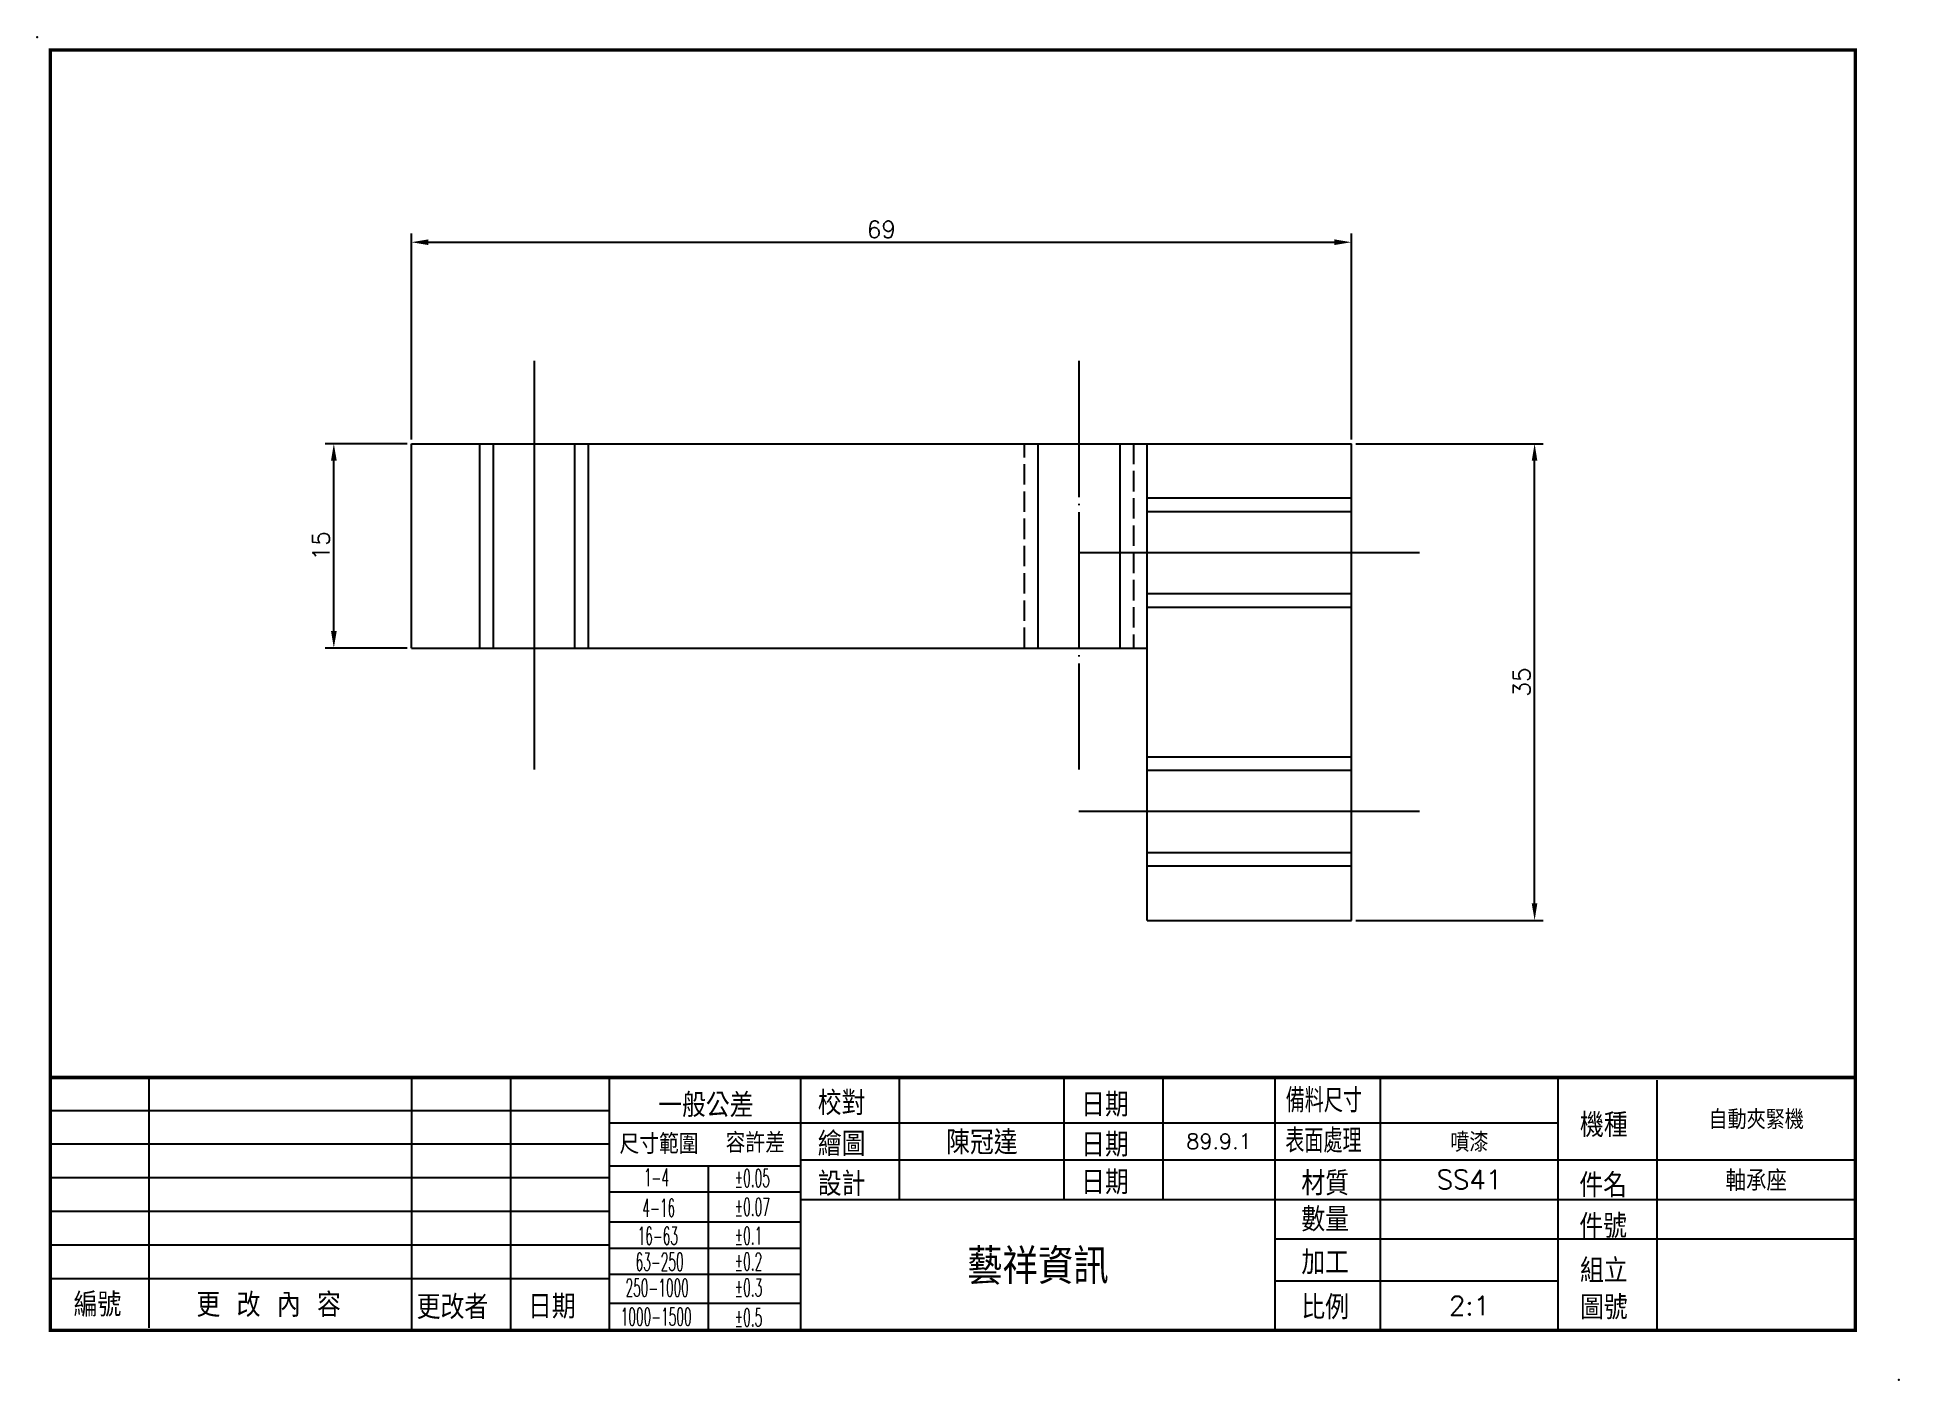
# Model space of a CAD drawing. Extents: x -635 to -499, y 1452 to 1551.
import ezdxf
from ezdxf.enums import TextEntityAlignment as Align

# ---------------------------------------------------------------- set-up
doc = ezdxf.new("R2010")
doc.units = 0
doc.header["$LTSCALE"] = 0.5
doc.header["$MEASUREMENT"] = 0
doc.linetypes.add('CENTER', pattern=[22, 20, -1, 0, -1])
doc.linetypes.add('DASHED', pattern=[4, 3, -1])
doc.layers.get('0').update_dxf_attribs({"linetype": 'CONTINUOUS'})
doc.layers.get('DEFPOINTS').update_dxf_attribs({"linetype": 'CONTINUOUS'})
for name, color, linetype in [('BORDER', 7, 'CONTINUOUS'), ('DIM', 2, 'CONTINUOUS'), ('SHEET', 7, 'CONTINUOUS')]:
    doc.layers.add(name, color=color, linetype=linetype)
doc.styles.add('CHINA', font='romans.shx', dxfattribs={"bigfont": 'chineset.shx'})
doc.styles.add('ROMANS', font='romans', dxfattribs={"width": 0.5})
doc.styles.get("Standard").update_dxf_attribs({"font": 'txt.shx', "bigfont": 'chineset.shx'})
doc.dimstyles.get("Standard").update_dxf_attribs({"dimtxt": 0.18, "dimasz": 0.18, "dimexe": 0.18, "dimexo": 0.0625, "dimgap": 0.09, "dimtad": 0, "dimtih": 1, "dimtoh": 1, "dimdec": 4, "dimzin": 0, "dimtxsty": 'STANDARD', "dimcen": 0.09, "dimazin": 3, "dimtfac": 1, "dimtdec": 4, "dimtofl": 0, "dimtmove": 0, "dimatfit": 3, "dimtolj": 1, "dimtzin": 0})

# ---------------------------------------------------------------- blocks, each defined once
blk = doc.blocks.new('A4')
for p in [(-134.41, 77.3), (138.88, -119.82)]:
    blk.add_point(p)
at = {"layer": 'SHEET'}
for p, q in [((-117.99, -112.19), (-117.99, -75.44)), ((-79.39, -112.56), (-79.39, -75.44)), ((-64.88, -112.56), (-64.88, -75.44)), ((-50.37, -112.56), (-50.37, -75.44)), ((-22.32, -112.56), (-22.32, -75.44)), ((-7.82, -93.33), (-7.82, -75.44)), ((16.36, -93.33), (16.36, -75.44)), ((30.87, -93.33), (30.87, -75.44)), ((47.31, -112.56), (47.31, -75.44)), ((62.79, -112.56), (62.79, -75.44)), ((88.9, -112.56), (88.9, -75.44)), ((103.41, -112.56), (103.41, -75.81)), ((-132.5, -80.27), (-50.37, -80.27)), ((-50.37, -82.1), (88.9, -82.1)), ((-132.5, -85.2), (-50.37, -85.2)), ((-132.5, -90.14), (-50.37, -90.14)), ((-50.37, -88.39), (-22.32, -88.39)), ((-35.86, -112.56), (-35.86, -88.39)), ((-22.32, -87.52), (132.5, -87.52)), ((-50.37, -92.25), (-22.32, -92.25)), ((-132.5, -95.07), (-50.37, -95.07)), ((-22.32, -93.33), (132.5, -93.33)), ((-50.37, -96.61), (-22.32, -96.61)), ((-132.5, -100), (-50.37, -100)), ((-50.37, -100.48), (-22.32, -100.48)), ((47.31, -99.13), (132.5, -99.13)), ((-132.5, -104.93), (-50.37, -104.93)), ((-50.37, -104.34), (-22.32, -104.34)), ((47.31, -105.31), (88.9, -105.31)), ((-50.37, -108.59), (-22.32, -108.59))]:
    blk.add_line(p, q, dxfattribs=at)
at = {"layer": 'SHEET', "const_width": 0.5}
blk.add_lwpolyline([(-132.5, -112.56), (-132.5, 75.44), (132.5, 75.44), (132.5, -112.56)], close=True, dxfattribs=at)
blk.add_lwpolyline([(-132.5, -75.44), (132.5, -75.44)], dxfattribs=at)
at = {"layer": 'SHEET', "color": 2, "style": 'CHINA'}
blk.add_text('一般公差', height=3.5, dxfattribs=at).set_placement((-36.25, -79.33), align=Align.MIDDLE)
for s, height, p in [('校對', 3.5, (-19.82, -80.96)), ('日期', 3.5, (18.84, -81.18)), ('機種', 3.5, (92.08, -84.19)), ('尺寸範圍', 2.901, (-48.93, -86.66)), ('容許差', 2.901, (-33.34, -86.48)), ('繪圖', 3.5, (-19.82, -86.95)), ('日期', 3.5, (18.84, -87.06)), ('設計', 3.5, (-19.82, -92.82)), ('日期', 3.5, (18.84, -92.58)), ('材質', 3.5, (51.17, -92.74)), ('件名', 3.5, (91.98, -93.02)), ('數量', 3.5, (51.17, -98.05)), ('件號', 3.5, (91.98, -99.02)), ('加工', 3.5, (51.17, -104.35)), ('組立', 3.5, (92.08, -105.55)), ('編號', 3.5, (-129.06, -110.55)), ('更 改 內 容', 3.5, (-111.03, -110.59)), ('更改者', 3.5, (-78.7, -110.9)), ('日期', 3.5, (-62.36, -110.83)), ('比例', 3.5, (51.17, -110.93)), ('圖號', 3.5, (92.08, -110.97))]:
    blk.add_text(s, height=height, dxfattribs=at).set_placement(p)
at = {"layer": 'SHEET', "color": 2}
for s, height, style, width, p in [('備料尺寸', 3.5, 'CHINA', 0.8, (48.88, -80.56)), ('表面處理', 3.5, 'CHINA', 0.8, (48.82, -86.47)), ('1-4', 2.611, 'ROMANS', 0.5, (-45.35, -91.42)), ('%%p0.05', 2.611, 'ROMANS', 0.5, (-32, -91.52)), ('4-16', 2.611, 'ROMANS', 0.5, (-45.57, -95.88)), ('%%p0.07', 2.611, 'ROMANS', 0.5, (-32, -95.75)), ('16-63', 2.611, 'ROMANS', 0.5, (-46.27, -99.99)), ('%%p0.1', 2.611, 'ROMANS', 0.5, (-32, -99.98)), ('63-250', 2.611, 'ROMANS', 0.5, (-46.56, -103.81)), ('%%p0.2', 2.611, 'ROMANS', 0.5, (-32, -103.78)), ('250-1000', 2.611, 'ROMANS', 0.5, (-48.04, -107.62)), ('%%p0.3', 2.611, 'ROMANS', 0.5, (-32, -107.59)), ('1000-1500', 2.611, 'ROMANS', 0.5, (-48.75, -111.87)), ('%%p0.5', 2.611, 'ROMANS', 0.5, (-32, -111.98))]:
    blk.add_text(s, height=height, dxfattribs=dict(at, style=style, width=width)).set_placement(p)
blk = doc.blocks.new('A4TZT')
at = {"layer": 'DIM', "color": 2, "linetype": 'CONTINUOUS', "style": 'CHINA'}
for tag, height, p in [('ITEM', 2.8, (117.95, -81.48)), ('DRAWER', 3.5, (4.27, -84.81)), ('DATE1', 2.24, (39.09, -84.81)), ('SURFACE', 2.8, (75.84, -84.81)), ('DESIGNER', 3.5, (4.26, -90.48)), ('DATE2', 2.24, (39.09, -90.43)), ('MATERIAL', 2.8, (75.84, -90.43)), ('PARTNAME', 3, (117.95, -90.43)), ('QTY', 2.8, (75.84, -96.23)), ('PNUM', 2.8, (117.95, -96.23)), ('COMPANY', 5.2, (12.49, -102.95)), ('COMNO', 2.8, (117.95, -105.85)), ('SCALE', 2.8, (75.84, -108.94))]:
    blk.add_attdef(tag, text='', height=height, dxfattribs=at).set_placement(p, align=Align.MIDDLE)
blk = doc.blocks.new('*D3')
at = {"color": 0, "linetype": 'BYBLOCK'}
for p, q in [((-608.01, 1521.41), (-608.01, 1536.52)), ((-606.76, 1535.89), (-540.26, 1535.89)), ((-539.01, 1521.41), (-539.01, 1536.52))]:
    blk.add_line(p, q, dxfattribs=at)
for points in [[(-606.76, 1536.1), (-606.76, 1535.68), (-608.01, 1535.89)], [(-540.26, 1536.1), (-540.26, 1535.68), (-539.01, 1535.89)]]:
    blk.add_solid(points, dxfattribs=at)
at = {"layer": 'DEFPOINTS', "color": 0, "linetype": 'BYBLOCK'}
for p in [(-539.01, 1535.89), (-608.01, 1521.1), (-539.01, 1521.1)]:
    blk.add_point(p, dxfattribs=at)
at = {"color": 0, "linetype": 'BYBLOCK', "insert": (-573.51, 1536.83), "char_height": 1.25, "attachment_point": 5}
blk.add_mtext('\\A1;69', dxfattribs=at)
blk = doc.blocks.new('*D4')
at = {"color": 0, "linetype": 'BYBLOCK'}
for p, q in [((-538.69, 1521.1), (-524.94, 1521.1)), ((-525.56, 1487.35), (-525.56, 1519.85)), ((-538.69, 1486.1), (-524.94, 1486.1))]:
    blk.add_line(p, q, dxfattribs=at)
for points in [[(-525.77, 1519.85), (-525.36, 1519.85), (-525.56, 1521.1)], [(-525.77, 1487.35), (-525.36, 1487.35), (-525.56, 1486.1)]]:
    blk.add_solid(points, dxfattribs=at)
at = {"layer": 'DEFPOINTS', "color": 0, "linetype": 'BYBLOCK'}
for p in [(-539.01, 1521.1), (-525.56, 1521.1), (-539.01, 1486.1)]:
    blk.add_point(p, dxfattribs=at)
at = {"color": 0, "linetype": 'BYBLOCK', "insert": (-526.5, 1503.6), "char_height": 1.25, "attachment_point": 5, "rotation": 90}
blk.add_mtext('\\A1;35', dxfattribs=at)
blk = doc.blocks.new('*D5')
at = {"color": 0, "linetype": 'BYBLOCK'}
for p, q in [((-608.32, 1521.1), (-614.33, 1521.1)), ((-613.7, 1507.35), (-613.7, 1519.85)), ((-608.32, 1506.1), (-614.33, 1506.1))]:
    blk.add_line(p, q, dxfattribs=at)
for points in [[(-613.91, 1519.85), (-613.49, 1519.85), (-613.7, 1521.1)], [(-613.91, 1507.35), (-613.49, 1507.35), (-613.7, 1506.1)]]:
    blk.add_solid(points, dxfattribs=at)
at = {"layer": 'DEFPOINTS', "color": 0, "linetype": 'BYBLOCK'}
for p in [(-613.7, 1521.1), (-608.01, 1521.1), (-608.01, 1506.1)]:
    blk.add_point(p, dxfattribs=at)
at = {"color": 0, "linetype": 'BYBLOCK', "insert": (-614.64, 1513.6), "char_height": 1.25, "attachment_point": 5, "rotation": 90}
blk.add_mtext('\\A1;15', dxfattribs=at)

msp = doc.modelspace()

# ---------------------------------------------------------------- linework, layer by layer
at = {"color": 7, "linetype": 'CONTINUOUS'}
for p, q in [((-599.00561, 1527.17397), (-599.00561, 1497.17397)), ((-608.00561, 1506.09697), (-608.00561, 1521.09697)), ((-608.00561, 1521.09697), (-539.00561, 1521.09697)), ((-603.00561, 1521.09697), (-603.00561, 1506.09697)), ((-602.00561, 1521.09697), (-602.00561, 1506.09697)), ((-596.00561, 1506.09697), (-596.00561, 1521.09697)), ((-595.00561, 1506.09697), (-595.00561, 1521.09697)), ((-562.00561, 1506.09697), (-562.00561, 1521.09697)), ((-556.00561, 1521.09697), (-556.00561, 1506.09697)), ((-554.00561, 1486.09697), (-554.00561, 1521.09697)), ((-539.00561, 1486.09697), (-539.00561, 1521.09697)), ((-539.00561, 1517.09697), (-554.00561, 1517.09697)), ((-539.00561, 1516.09697), (-554.00561, 1516.09697)), ((-534.00561, 1513.09697), (-559.00561, 1513.09697)), ((-554.00561, 1510.09697), (-539.00561, 1510.09697)), ((-554.00561, 1509.09697), (-539.00561, 1509.09697)), ((-608.00561, 1506.09697), (-554.00561, 1506.09697)), ((-539.00561, 1498.09697), (-554.00561, 1498.09697)), ((-539.00561, 1497.09697), (-554.00561, 1497.09697)), ((-534.00561, 1494.09697), (-559.00561, 1494.09697)), ((-554.00561, 1491.09697), (-539.00561, 1491.09697)), ((-554.00561, 1490.09697), (-539.00561, 1490.09697)), ((-554.00561, 1486.09697), (-539.00561, 1486.09697))]:
    msp.add_line(p, q, dxfattribs=at)
at = {"color": 1, "linetype": 'CENTER'}
msp.add_line((-559.00561, 1527.17397), (-559.00561, 1497.17397), dxfattribs=at)
at = {"color": 3, "linetype": 'DASHED'}
for p, q in [((-563.00561, 1506.09697), (-563.00561, 1521.09697)), ((-555.00561, 1521.09697), (-555.00561, 1506.09697))]:
    msp.add_line(p, q, dxfattribs=at)

# ---------------------------------------------------------------- block references
at = {"layer": 'BORDER', "xscale": 0.5, "yscale": 0.5, "zscale": 0.5}
msp.add_blockref('A4', (-568.26974, 1512.28943), dxfattribs=at)
at = {"layer": 'BORDER'}
ref = msp.add_blockref('A4TZT', (-568.26974, 1512.28943), dxfattribs=dict(at, xscale=0.5, yscale=0.5, zscale=0.5))
ref.add_attrib('DRAWER', '陳冠達', dxfattribs={"layer": 'DIM', "color": 2, "linetype": 'CONTINUOUS', "height": 1.75, "style": 'CHINA'}).set_placement((-566.13314, 1469.88341), align=Align.MIDDLE)
ref.add_attrib('COMPANY', '藝祥資訊', dxfattribs={"layer": 'DIM', "color": 2, "linetype": 'CONTINUOUS', "height": 2.6, "style": 'CHINA'}).set_placement((-562.02274, 1460.81635), align=Align.MIDDLE)
ref.add_attrib('DATE1', '89.9.1', dxfattribs={"layer": 'DIM', "color": 2, "linetype": 'CONTINUOUS', "height": 1.12, "style": 'CHINA'}).set_placement((-548.72438, 1469.88341), align=Align.MIDDLE)
ref.add_attrib('SURFACE', '噴漆', dxfattribs={"layer": 'DIM', "color": 2, "linetype": 'CONTINUOUS', "height": 1.4, "style": 'CHINA'}).set_placement((-530.34847, 1469.88341), align=Align.MIDDLE)
ref.add_attrib('MATERIAL', 'SS41', dxfattribs={"layer": 'DIM', "color": 2, "linetype": 'CONTINUOUS', "height": 1.4, "style": 'CHINA'}).set_placement((-530.34847, 1467.07641), align=Align.MIDDLE)
ref.add_attrib('SCALE', '2:1', dxfattribs={"layer": 'DIM', "color": 2, "linetype": 'CONTINUOUS', "height": 1.4, "style": 'CHINA'}).set_placement((-530.34847, 1457.82043), align=Align.MIDDLE)
ref.add_attrib('PARTNAME', '軸承座', dxfattribs={"layer": 'DIM', "color": 2, "linetype": 'CONTINUOUS', "height": 1.5, "style": 'CHINA'}).set_placement((-509.29314, 1467.07641), align=Align.MIDDLE)
ref.add_attrib('ITEM', '自動夾緊機', dxfattribs={"layer": 'DIM', "color": 2, "linetype": 'CONTINUOUS', "height": 1.4, "style": 'CHINA'}).set_placement((-509.29314, 1471.5495), align=Align.MIDDLE)

# ---------------------------------------------------------------- dimensions: what is measured, and where the dimension line sits
at = {"layer": 'DIM'}
dim = msp.add_linear_dim(base=(-539.00561, 1535.89036), p1=(-608.00561, 1521.09697), p2=(-539.00561, 1521.09697), dimstyle='STANDARD', override={"dimscale": 0.5, "dimtxt": 2.5, "dimasz": 2.5, "dimexe": 1.25, "dimexo": 0.625, "dimgap": 0.625, "dimtad": 1, "dimtih": 0, "dimtoh": 0, "dimzin": 8, "dimcen": 2.5, "dimtdec": 8, "dimtofl": 1}, dxfattribs=at)
dim.commit()
dim.dimension.update_dxf_attribs({"geometry": '*D3', "text_midpoint": (-573.50561, 1536.82786)})
for base, p1, p2, picture, middle in [((-613.70145, 1521.09697), (-608.00561, 1506.09697), (-608.00561, 1521.09697), '*D5', (-614.63895, 1513.59697)), ((-525.56428, 1521.09697), (-539.00561, 1486.09697), (-539.00561, 1521.09697), '*D4', (-526.50178, 1503.59697))]:
    dim = msp.add_linear_dim(base=base, p1=p1, p2=p2, angle=90, dimstyle='STANDARD', override={"dimscale": 0.5, "dimtxt": 2.5, "dimasz": 2.5, "dimexe": 1.25, "dimexo": 0.625, "dimgap": 0.625, "dimtad": 1, "dimtih": 0, "dimtoh": 0, "dimzin": 8, "dimcen": 2.5, "dimtdec": 8, "dimtofl": 1}, dxfattribs=at)
    dim.commit()
    dim.dimension.update_dxf_attribs({"geometry": picture, "text_midpoint": middle})

doc.saveas('drawing.dxf')
